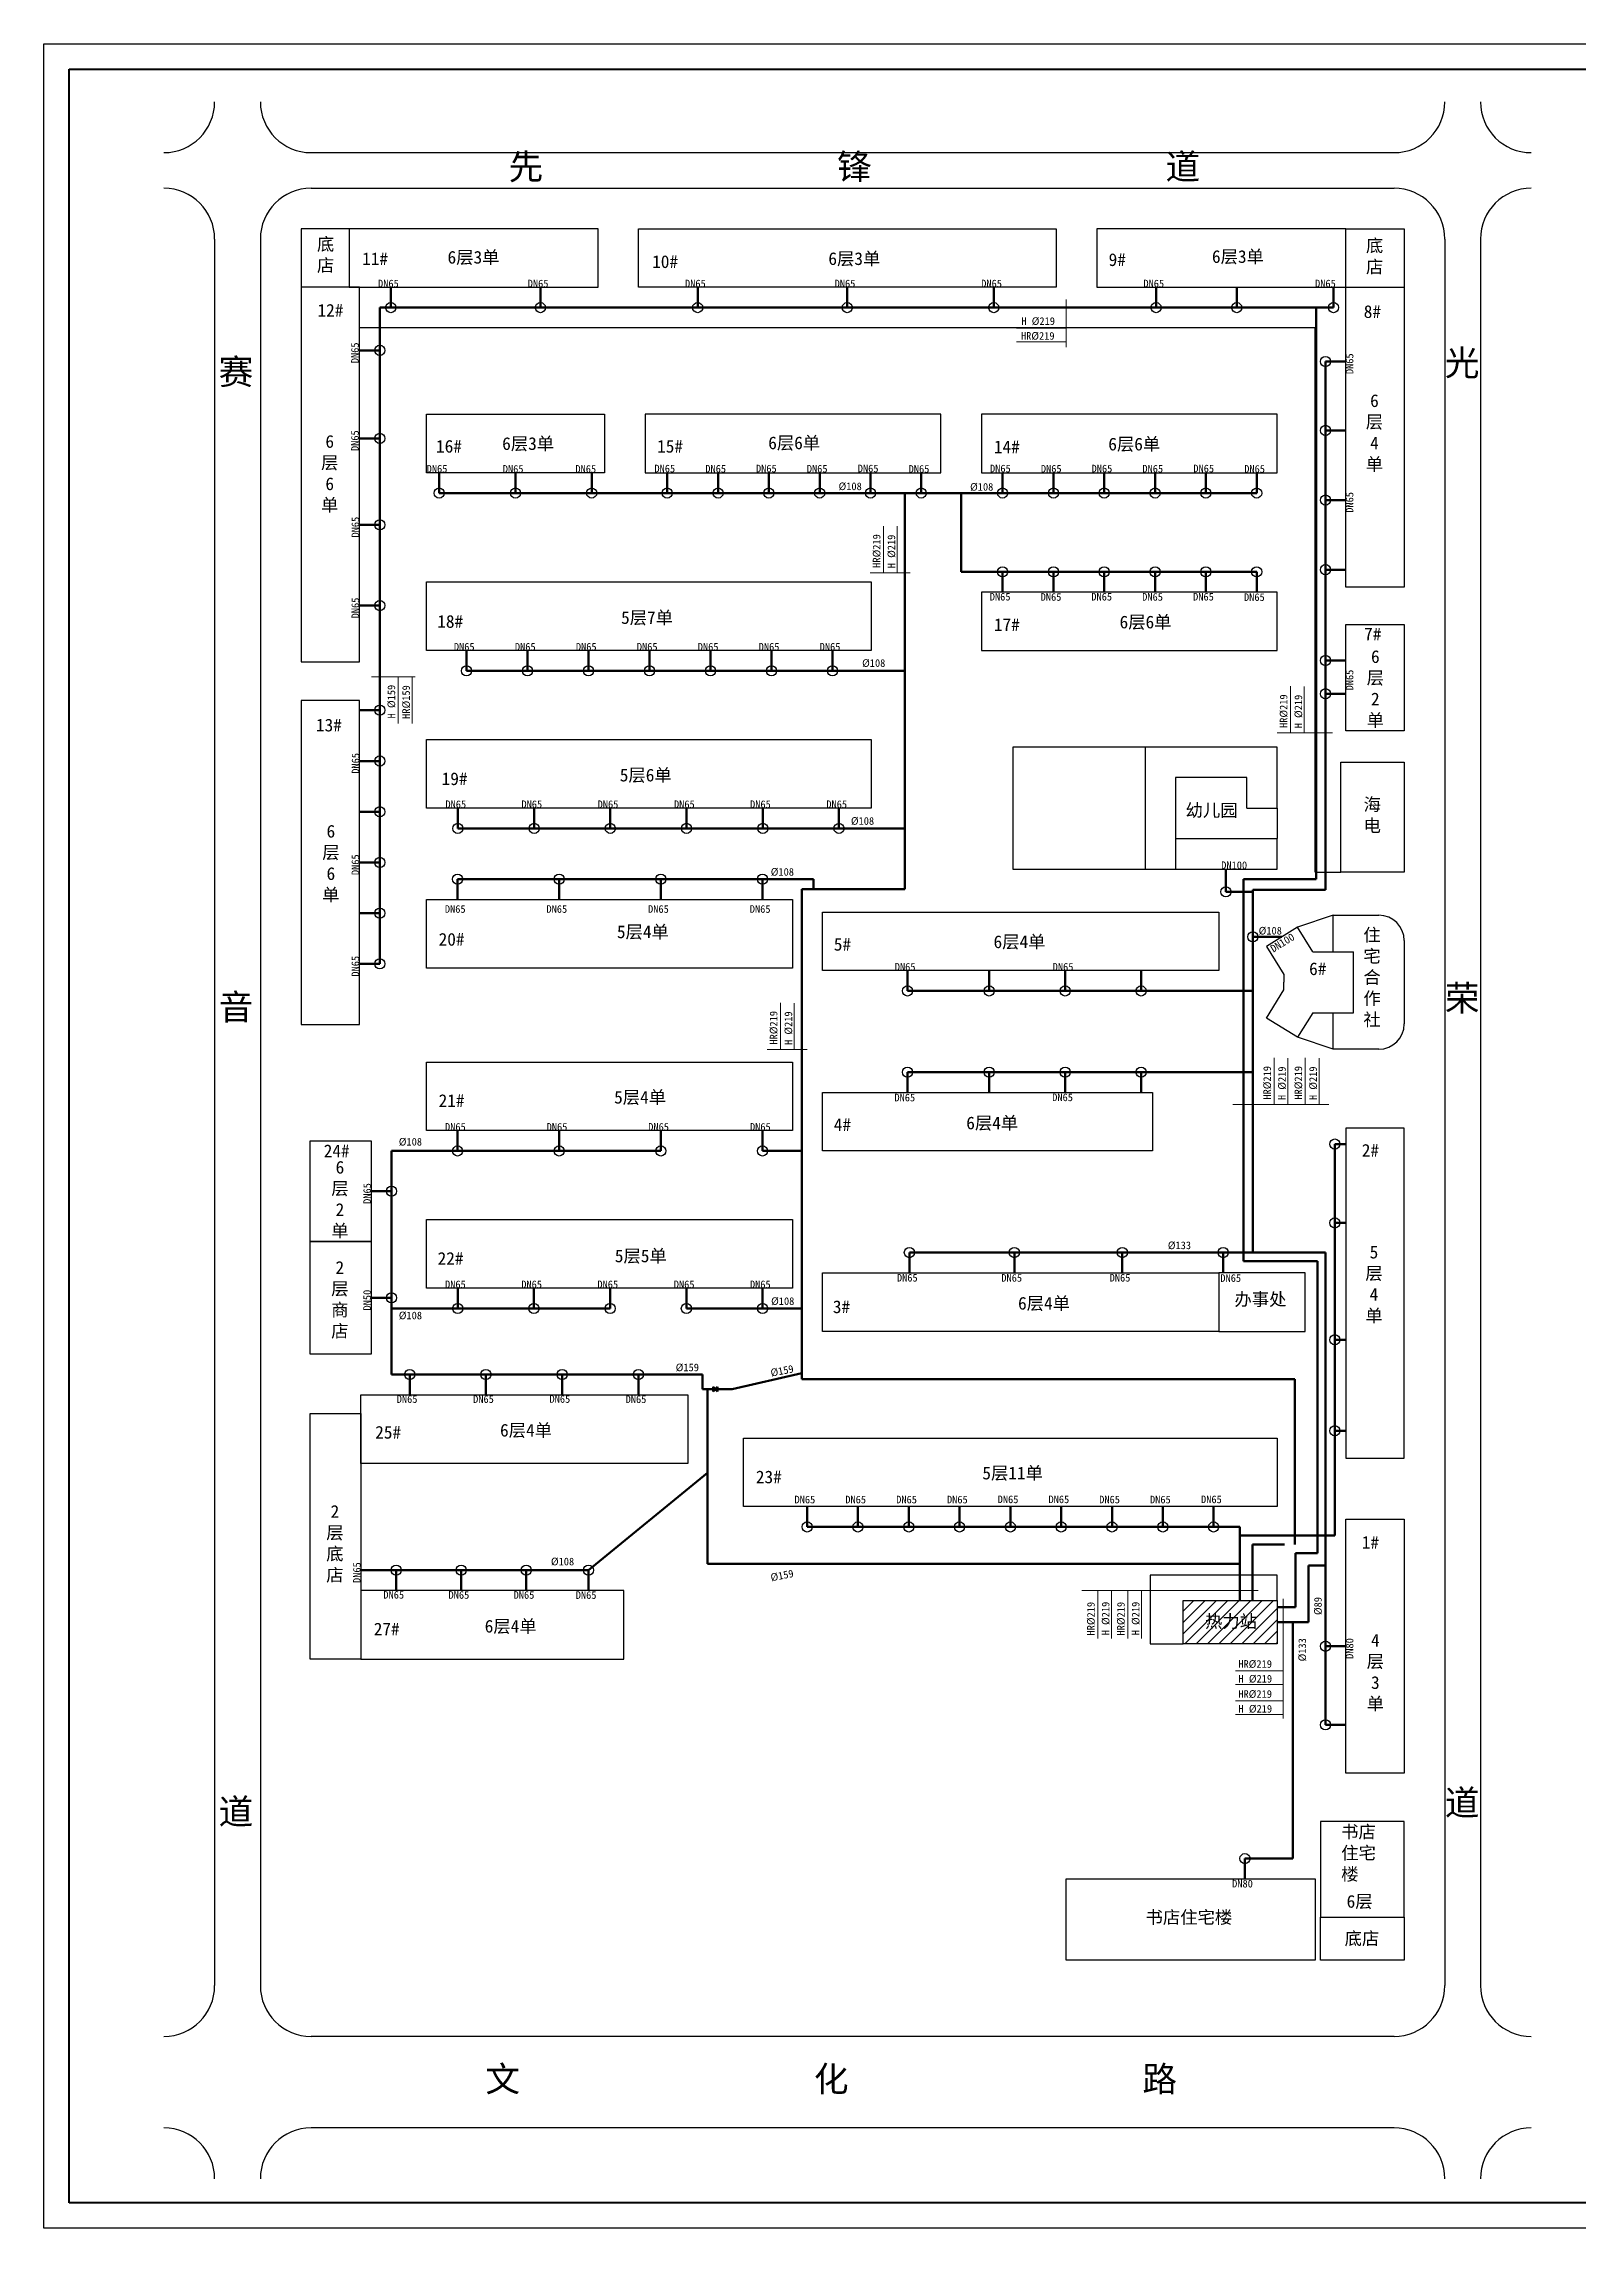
# Model space of a CAD drawing. Header units: millimetres. Extents: x 710 to 1314, y 285 to 715.
# Drawn here: x 710.2 to 1012.2, y 285.3 to 715.3 of the extents above; entities that cross this region are included whole.
import ezdxf

# ---------------------------------------------------------------- set-up
doc = ezdxf.new("R2010")
doc.units = ezdxf.units.MM
doc.linetypes.add('DASHED2', pattern=[9.525, 6.35, -3.175])
doc.layers.add('围栏', color=3, linetype='Continuous')
doc.layers.add('边线', color=1, linetype='Continuous')
doc.layers.add('标注', color=7, linetype='Continuous', lineweight=18)
doc.layers.add('管道', color=7, linetype='Continuous', lineweight=50)

msp = doc.modelspace()

# ---------------------------------------------------------------- hatches: boundary and pattern name
at = {"layer": '标注'}
h = msp.add_hatch(dxfattribs=at)
h.set_pattern_fill('ANSI31', color=256, scale=0.5, style=0)
h.paths.add_polyline_path([(952.92, 408.9), (934.42, 408.9), (934.42, 400.4), (952.92, 400.4)])
h.paths.add_polyline_path([(938.1, 406.69), (949.87, 406.69), (949.87, 402.14), (938.1, 402.14)], flags=24)

# ---------------------------------------------------------------- linework, layer by layer
at = {"lineweight": 40}
for p, q in [((715.18, 290.35), (715.18, 710.35)), ((715.18, 710.35), (1309.18, 710.35)), ((1309.18, 290.35), (715.18, 290.35))]:
    msp.add_line(p, q, dxfattribs=at)
for p, q in [((762.82, 693.9), (975.92, 693.9)), ((762.82, 686.9), (975.92, 686.9)), ((743.82, 676.9), (743.82, 333.11)), ((752.82, 676.9), (752.82, 333.11)), ((770.32, 678.9), (760.82, 678.9)), ((760.82, 678.9), (760.82, 667.4)), ((819.32, 678.9), (770.32, 678.9)), ((770.32, 678.9), (770.32, 667.4)), ((819.32, 667.4), (819.32, 678.9)), ((827.22, 667.4), (827.22, 678.9)), ((827.22, 678.9), (909.42, 678.9)), ((909.42, 678.9), (909.42, 667.4)), ((917.42, 678.9), (917.42, 667.4)), ((966.42, 678.9), (917.42, 678.9)), ((966.42, 667.4), (966.42, 678.9)), ((966.42, 678.9), (977.92, 678.9)), ((977.92, 678.9), (977.92, 667.4)), ((985.92, 676.9), (985.92, 333.11)), ((992.92, 676.9), (992.92, 333.11)), ((772.32, 667.4), (760.82, 667.4)), ((760.82, 667.4), (760.82, 593.7)), ((770.32, 667.4), (819.32, 667.4)), ((772.32, 593.7), (772.32, 667.4)), ((909.42, 667.4), (827.22, 667.4)), ((917.42, 667.4), (966.42, 667.4)), ((966.42, 667.4), (977.92, 667.4)), ((966.42, 608.4), (966.42, 667.4)), ((977.92, 667.4), (977.92, 608.4)), ((785.52, 630.9), (785.52, 642.4)), ((785.52, 642.4), (820.52, 642.4)), ((820.52, 642.4), (820.52, 630.9)), ((828.52, 642.4), (828.52, 630.9)), ((886.72, 642.4), (828.52, 642.4)), ((886.72, 630.9), (886.72, 642.4)), ((952.92, 642.4), (894.72, 642.4)), ((894.72, 642.4), (894.72, 630.9)), ((952.92, 630.9), (952.92, 642.4)), ((820.52, 630.9), (785.52, 630.9)), ((828.52, 630.9), (886.72, 630.9)), ((894.72, 630.9), (952.92, 630.9)), ((785.52, 609.4), (873.02, 609.4)), ((785.52, 595.9), (785.52, 609.4)), ((873.02, 609.4), (873.02, 595.9)), ((894.72, 607.4), (894.72, 595.9)), ((952.92, 607.4), (894.72, 607.4)), ((952.92, 595.9), (952.92, 607.4)), ((977.92, 608.4), (966.42, 608.4)), ((966.42, 580.11), (966.42, 601)), ((966.42, 601), (977.92, 601)), ((977.92, 601), (977.92, 580.11)), ((760.82, 593.7), (772.32, 593.7)), ((873.02, 595.9), (785.52, 595.9)), ((894.72, 595.9), (952.92, 595.9)), ((760.82, 586.1), (760.82, 522.3)), ((772.32, 586.1), (760.82, 586.1)), ((772.32, 522.3), (772.32, 586.1)), ((785.52, 564.9), (785.52, 578.4)), ((785.52, 578.4), (873.02, 578.4)), ((873.02, 578.4), (873.02, 564.9)), ((952.92, 576.9), (926.92, 576.9)), ((926.92, 576.9), (926.92, 552.9)), ((952.92, 564.9), (952.92, 576.9)), ((977.92, 580.11), (966.42, 580.11)), ((965.42, 552.31), (965.42, 573.91)), ((965.42, 573.91), (977.92, 573.91)), ((977.92, 573.91), (977.92, 552.31)), ((946.92, 570.9), (932.92, 570.9)), ((932.92, 570.9), (932.92, 552.9)), ((946.92, 564.9), (946.92, 570.9)), ((873.02, 564.9), (785.52, 564.9)), ((946.92, 564.9), (952.92, 564.9)), ((932.92, 558.9), (952.92, 558.9)), ((952.92, 552.9), (952.92, 558.9)), ((926.92, 552.9), (952.92, 552.9)), ((977.92, 552.31), (965.42, 552.31)), ((785.52, 546.9), (857.52, 546.9)), ((785.52, 533.4), (785.52, 546.9)), ((857.52, 546.9), (857.52, 533.4)), ((863.42, 544.4), (941.42, 544.4)), ((863.42, 532.9), (863.42, 544.4)), ((941.42, 544.4), (941.42, 532.9)), ((963.92, 543.81), (956.92, 541.44)), ((963.92, 543.81), (972.92, 543.81)), ((963.92, 536.61), (963.92, 543.81)), ((956.92, 541.44), (950.81, 537.64)), ((950.81, 537.64), (954.24, 532.12)), ((959.92, 536.61), (956.92, 541.44)), ((977.92, 538.81), (977.92, 522.41)), ((857.52, 533.4), (785.52, 533.4)), ((959.92, 536.61), (967.92, 536.61)), ((967.92, 524.61), (967.92, 536.61)), ((941.42, 532.9), (863.42, 532.9)), ((950.81, 523.57), (954.24, 529.1)), ((954.24, 532.12), (954.24, 530.61)), ((954.24, 529.1), (954.24, 530.61)), ((959.92, 524.61), (956.92, 519.78)), ((959.92, 524.61), (967.92, 524.61)), ((963.92, 517.41), (963.92, 524.61)), ((760.82, 522.3), (772.32, 522.3)), ((956.92, 519.78), (950.81, 523.57)), ((963.92, 517.41), (956.92, 519.78)), ((972.92, 517.41), (963.92, 517.41)), ((785.52, 501.4), (785.52, 514.9)), ((785.52, 514.9), (857.52, 514.9)), ((857.52, 514.9), (857.52, 501.4)), ((863.42, 497.4), (863.42, 508.9)), ((863.42, 508.9), (928.42, 508.9)), ((928.42, 508.9), (928.42, 497.4)), ((762.62, 479.6), (762.62, 499.4)), ((762.62, 499.4), (774.62, 499.4)), ((774.62, 499.4), (774.62, 479.6)), ((857.52, 501.4), (785.52, 501.4)), ((977.92, 501.91), (966.42, 501.91)), ((966.42, 501.91), (966.42, 436.91)), ((977.92, 436.91), (977.92, 501.91)), ((928.42, 497.4), (863.42, 497.4)), ((785.52, 483.9), (857.52, 483.9)), ((785.52, 470.4), (785.52, 483.9)), ((857.52, 483.9), (857.52, 470.4)), ((762.62, 457.4), (762.62, 479.6)), ((762.62, 479.6), (774.62, 479.6)), ((774.62, 479.6), (762.62, 479.6)), ((774.62, 479.6), (774.62, 457.4)), ((863.42, 461.9), (863.42, 473.4)), ((863.42, 473.4), (941.42, 473.4)), ((941.42, 473.4), (941.42, 461.9)), ((958.42, 473.4), (941.42, 473.4)), ((958.42, 461.9), (958.42, 473.4)), ((857.52, 470.4), (785.52, 470.4)), ((941.42, 461.9), (863.42, 461.9)), ((941.42, 461.9), (958.42, 461.9)), ((774.62, 457.4), (762.62, 457.4)), ((772.62, 435.9), (772.62, 449.4)), ((772.62, 449.4), (836.92, 449.4)), ((836.92, 449.4), (836.92, 435.9)), ((762.62, 397.4), (762.62, 445.7)), ((762.62, 445.7), (772.62, 445.7)), ((772.62, 445.7), (772.62, 397.4)), ((847.92, 427.4), (847.92, 440.9)), ((847.92, 440.9), (952.92, 440.9)), ((952.92, 440.9), (952.92, 427.4)), ((836.92, 435.9), (772.62, 435.9)), ((966.42, 436.91), (977.92, 436.91)), ((952.92, 427.4), (847.92, 427.4)), ((966.42, 374.91), (966.42, 424.91)), ((966.42, 424.91), (977.92, 424.91)), ((977.92, 424.91), (977.92, 374.91)), ((772.62, 410.9), (772.62, 397.4)), ((824.32, 410.9), (772.62, 410.9)), ((824.32, 397.4), (824.32, 410.9)), ((934.42, 400.4), (934.42, 408.9)), ((934.42, 408.9), (952.92, 408.9)), ((952.92, 408.9), (952.92, 400.4)), ((952.92, 400.4), (934.42, 400.4)), ((772.62, 397.4), (762.62, 397.4)), ((772.62, 397.4), (824.32, 397.4)), ((977.92, 374.91), (966.42, 374.91)), ((977.92, 365.41), (961.42, 365.41)), ((961.42, 365.41), (961.42, 346.61)), ((977.92, 346.61), (977.92, 365.41)), ((911.42, 338.11), (911.42, 354.11)), ((911.42, 354.11), (960.42, 354.11)), ((960.42, 354.11), (960.42, 338.11)), ((961.42, 346.61), (977.92, 346.61)), ((961.42, 338.11), (961.42, 346.61)), ((977.92, 346.61), (977.92, 338.11)), ((960.42, 338.11), (911.42, 338.11)), ((977.92, 338.11), (961.42, 338.11)), ((975.92, 323.11), (762.82, 323.11)), ((975.92, 305.11), (762.82, 305.11))]:
    msp.add_line(p, q)
for centre in [(778.48, 663.4), (807.93, 663.4), (838.88, 663.4), (868.32, 663.4), (897.14, 663.4), (929.09, 663.4), (944.96, 663.4), (964.01, 663.4), (776.32, 654.99), (962.42, 652.79), (776.32, 637.66), (962.42, 639.24), (788.02, 626.9), (803.02, 626.9), (818.02, 626.9), (832.89, 626.9), (842.89, 626.9), (852.89, 626.9), (862.89, 626.9), (872.89, 626.9), (882.89, 626.9), (898.89, 626.9), (908.89, 626.9), (918.89, 626.9), (928.89, 626.9), (938.89, 626.9), (948.89, 626.9), (962.42, 625.53), (776.32, 620.65), (898.89, 611.4), (908.89, 611.4), (918.89, 611.4), (928.89, 611.4), (938.89, 611.4), (948.89, 611.4), (962.42, 611.82), (776.32, 604.74), (962.42, 593.94), (793.4, 591.9), (805.4, 591.9), (817.4, 591.9), (829.4, 591.9), (841.4, 591.9), (853.4, 591.9), (865.4, 591.9), (776.32, 584.15), (962.42, 587.4), (776.32, 574.16), (776.32, 564.18), (791.69, 560.9), (806.69, 560.9), (821.69, 560.9), (836.69, 560.9), (851.69, 560.9), (866.69, 560.9), (776.32, 554.2), (791.64, 550.9), (811.64, 550.9), (831.64, 550.9), (851.64, 550.9), (942.84, 548.4), (776.32, 544.21), (948.14, 539.54), (776.32, 534.22), (880.16, 528.9), (896.26, 528.9), (911.19, 528.9), (926.13, 528.9), (880.16, 512.9), (896.26, 512.9), (911.19, 512.9), (926.13, 512.9), (964.27, 498.77), (791.64, 497.4), (811.64, 497.4), (831.64, 497.4), (851.64, 497.4), (778.62, 489.5), (964.27, 483.23), (880.54, 477.4), (901.2, 477.4), (922.45, 477.4), (942.28, 477.4), (778.62, 468.5), (791.66, 466.4), (806.66, 466.4), (821.66, 466.4), (836.66, 466.4), (851.66, 466.4), (964.27, 460.25), (782.21, 453.4), (797.21, 453.4), (812.21, 453.4), (827.21, 453.4), (964.27, 442.34), (860.42, 423.4), (870.42, 423.4), (880.42, 423.4), (890.42, 423.4), (900.42, 423.4), (910.42, 423.4), (920.42, 423.4), (930.42, 423.4), (940.42, 423.4), (779.54, 414.9), (792.34, 414.9), (805.15, 414.9), (817.38, 414.9), (962.42, 399.91), (962.42, 384.44), (946.58, 358.11)]:
    msp.add_circle(centre, 1)
for centre, radius, start, end in [((733.82, 703.9), 10, 270, 360), ((762.82, 703.9), 10, 180, 270), ((975.92, 703.9), 10, 270, 0), ((1002.92, 703.9), 10, 180, 270), ((733.82, 676.9), 10, 0, 90), ((762.82, 676.9), 10, 90, 180), ((975.92, 676.9), 10, 0, 90), ((1002.92, 676.9), 10, 90, 180), ((972.92, 538.81), 5, 0, 90), ((972.92, 522.41), 5, 270, 0), ((733.82, 333.11), 10, 270, 0), ((762.82, 333.11), 10, 180, 270), ((975.92, 333.11), 10, 270, 0), ((1002.92, 333.11), 10, 180, 270), ((733.82, 295.11), 10, 0, 90), ((762.82, 295.11), 10, 90, 180), ((975.92, 295.11), 10, 0, 90), ((1002.92, 295.11), 10, 90, 180)]:
    msp.add_arc(centre, radius, start, end)
at = {"layer": '围栏'}
for p, q in [((960.42, 659.4), (772.32, 659.4)), ((960.42, 552.31), (960.42, 659.4)), ((926.92, 576.9), (900.92, 576.9)), ((900.92, 576.9), (900.92, 552.9)), ((952.92, 564.9), (952.92, 558.9)), ((900.92, 552.9), (926.92, 552.9)), ((960.42, 552.31), (965.42, 552.31)), ((952.92, 413.9), (927.92, 413.9)), ((927.92, 413.9), (927.92, 400.4)), ((952.92, 408.9), (952.92, 413.9)), ((927.92, 400.4), (934.42, 400.4))]:
    msp.add_line(p, q, dxfattribs=at)
at = {"layer": '标注'}
for p, q in [((911.42, 655.63), (911.42, 665.01)), ((901.6, 659.38), (911.42, 659.38)), ((901.6, 656.68), (911.42, 656.68)), ((875.46, 611.21), (875.46, 620.39)), ((878.16, 611.21), (878.16, 620.36)), ((880.71, 611.21), (872.82, 611.21)), ((783.27, 590.74), (774.7, 590.74)), ((779.96, 581.56), (779.96, 590.74)), ((782.67, 581.56), (782.67, 590.74)), ((955.55, 579.68), (955.55, 588.86)), ((958.25, 579.68), (958.25, 588.83)), ((963.84, 579.68), (952.94, 579.68)), ((855.19, 517.37), (855.19, 526.54)), ((857.89, 517.37), (857.89, 526.51)), ((860.45, 517.37), (852.55, 517.37)), ((952.32, 506.53), (952.32, 515.71)), ((955.02, 506.53), (955.02, 515.68)), ((958.45, 506.53), (958.45, 515.71)), ((961.16, 506.53), (961.16, 515.68)), ((963.06, 506.53), (944.21, 506.53)), ((949.16, 410.86), (914.5, 410.86)), ((917.63, 401.45), (917.63, 410.86)), ((920.33, 401.45), (920.33, 410.86)), ((923.53, 401.45), (923.53, 410.86)), ((926.23, 401.45), (926.23, 410.86)), ((954.11, 385.68), (954.11, 409.23)), ((944.7, 395.06), (954.11, 395.06)), ((944.7, 392.36), (954.11, 392.36)), ((944.7, 389.15), (954.11, 389.15)), ((944.7, 386.45), (954.11, 386.45))]:
    msp.add_line(p, q, dxfattribs=at)
at = {"layer": '管道'}
for p, q in [((778.48, 667.4), (778.48, 663.4)), ((807.93, 667.4), (807.93, 663.4)), ((838.88, 667.4), (838.88, 663.4)), ((868.32, 667.4), (868.32, 663.4)), ((897.14, 667.4), (897.14, 663.4)), ((929.09, 667.4), (929.09, 663.4)), ((944.96, 667.4), (944.96, 663.4)), ((964.01, 667.4), (964.01, 663.4)), ((964.01, 663.4), (776.32, 663.4)), ((776.32, 663.4), (776.32, 534.22)), ((960.6, 663.4), (960.6, 550.9)), ((772.32, 654.99), (776.32, 654.99)), ((966.42, 652.79), (962.42, 652.79)), ((962.42, 652.79), (962.42, 548.8)), ((772.32, 637.66), (776.32, 637.66)), ((962.42, 639.24), (966.42, 639.24)), ((788.02, 626.9), (788.02, 630.9)), ((803.02, 626.9), (803.02, 630.9)), ((818.02, 626.9), (818.02, 630.9)), ((832.89, 626.9), (832.89, 630.9)), ((842.89, 626.9), (842.89, 630.9)), ((852.89, 626.9), (852.89, 630.9)), ((862.89, 626.9), (862.89, 630.9)), ((872.89, 626.9), (872.89, 630.9)), ((882.89, 626.9), (882.89, 630.9)), ((898.89, 626.9), (898.89, 630.9)), ((908.89, 626.9), (908.89, 630.9)), ((918.89, 626.9), (918.89, 630.9)), ((928.89, 626.9), (928.89, 630.9)), ((938.89, 626.9), (938.89, 630.9)), ((948.89, 626.9), (948.89, 630.9)), ((788.02, 626.9), (948.89, 626.9)), ((879.68, 548.93), (879.68, 626.9)), ((890.71, 626.9), (890.71, 611.4)), ((966.42, 625.53), (962.42, 625.53)), ((772.32, 620.65), (776.32, 620.65)), ((890.71, 611.4), (948.89, 611.4)), ((898.89, 607.4), (898.89, 611.4)), ((908.89, 607.4), (908.89, 611.4)), ((918.89, 607.4), (918.89, 611.4)), ((928.89, 607.4), (928.89, 611.4)), ((938.89, 607.4), (938.89, 611.4)), ((948.89, 607.4), (948.89, 611.4)), ((962.42, 611.82), (966.42, 611.82)), ((772.32, 604.74), (776.32, 604.74)), ((793.4, 591.9), (793.4, 595.9)), ((805.4, 591.9), (805.4, 595.9)), ((817.4, 591.9), (817.4, 595.9)), ((829.4, 591.9), (829.4, 595.9)), ((841.4, 591.9), (841.4, 595.9)), ((853.4, 591.9), (853.4, 595.9)), ((865.4, 591.9), (865.4, 595.9)), ((966.42, 593.94), (962.42, 593.94)), ((793.4, 591.9), (879.68, 591.9)), ((966.42, 587.4), (962.42, 587.4)), ((776.32, 584.15), (772.32, 584.15)), ((772.32, 574.16), (776.32, 574.16)), ((776.32, 574.16), (776.32, 554.2)), ((776.32, 564.18), (772.32, 564.18)), ((791.69, 560.9), (791.69, 564.9)), ((806.69, 560.9), (806.69, 564.9)), ((821.69, 560.9), (821.69, 564.9)), ((836.69, 560.9), (836.69, 564.9)), ((851.69, 560.9), (851.69, 564.9)), ((866.69, 560.9), (866.69, 564.9)), ((791.69, 560.9), (879.68, 560.9)), ((772.32, 554.2), (776.32, 554.2)), ((791.64, 546.9), (791.64, 550.9)), ((791.64, 550.9), (861.69, 550.9)), ((811.64, 546.9), (811.64, 550.9)), ((831.64, 546.9), (831.64, 550.9)), ((851.64, 546.9), (851.64, 550.9)), ((861.69, 550.9), (861.69, 548.93)), ((942.84, 548.4), (942.84, 552.9)), ((960.6, 550.9), (946.29, 550.9)), ((946.29, 550.9), (946.29, 475.73)), ((859.41, 514.9), (859.41, 548.93)), ((859.41, 548.93), (879.68, 548.93)), ((942.84, 548.4), (948.14, 548.4)), ((948.14, 539.54), (948.14, 548.8)), ((948.14, 548.8), (962.42, 548.8)), ((776.32, 544.21), (772.32, 544.21)), ((948.14, 477.4), (948.14, 539.54)), ((948.14, 539.54), (953.87, 539.54)), ((772.32, 534.22), (776.32, 534.22)), ((880.16, 532.9), (880.16, 528.9)), ((896.26, 528.9), (896.26, 532.9)), ((911.19, 532.9), (911.19, 528.9)), ((926.13, 528.9), (926.13, 532.9)), ((880.16, 528.9), (948.14, 528.9)), ((859.41, 452.51), (859.41, 514.9)), ((880.16, 508.9), (880.16, 512.9)), ((880.16, 512.9), (948.14, 512.9)), ((896.26, 512.9), (896.26, 508.9)), ((911.19, 508.9), (911.19, 512.9)), ((926.13, 512.9), (926.13, 508.9)), ((791.64, 497.4), (791.64, 501.4)), ((811.64, 497.4), (811.64, 501.4)), ((831.64, 497.4), (831.64, 501.4)), ((851.64, 497.4), (851.64, 501.4)), ((778.62, 497.4), (778.62, 453.4)), ((778.62, 497.4), (831.64, 497.4)), ((851.64, 497.4), (859.41, 497.4)), ((964.27, 421.73), (964.27, 498.77)), ((964.27, 498.77), (966.42, 498.77)), ((774.62, 489.5), (778.62, 489.5)), ((964.27, 483.23), (966.42, 483.23)), ((880.54, 473.4), (880.54, 477.4)), ((880.54, 477.4), (962.42, 477.4)), ((901.2, 473.4), (901.2, 477.4)), ((922.45, 473.4), (922.45, 477.4)), ((942.28, 473.4), (942.28, 477.4)), ((962.42, 415.81), (962.42, 477.4)), ((946.29, 475.73), (960.87, 475.73)), ((960.87, 475.73), (960.87, 418.21)), ((791.66, 466.4), (791.66, 470.4)), ((806.66, 466.4), (806.66, 470.4)), ((821.66, 466.4), (821.66, 470.4)), ((836.66, 466.4), (836.66, 470.4)), ((851.66, 466.4), (851.66, 470.4)), ((774.62, 468.5), (778.62, 468.5)), ((778.62, 466.4), (821.66, 466.4)), ((836.66, 466.4), (859.41, 466.4)), ((964.27, 460.25), (966.42, 460.25)), ((778.62, 453.4), (839.84, 453.4)), ((782.21, 449.4), (782.21, 453.4)), ((797.21, 449.4), (797.21, 453.4)), ((812.21, 449.4), (812.21, 453.4)), ((827.21, 449.4), (827.21, 453.4)), ((839.84, 453.4), (839.84, 450.5)), ((845.7, 450.5), (859.41, 453.67)), ((859.41, 452.51), (956.38, 452.51)), ((956.38, 452.51), (956.38, 419.95)), ((839.84, 450.5), (841.9, 450.5)), ((840.8, 450.5), (840.8, 434.05)), ((841.9, 450.97), (841.9, 450.5)), ((841.9, 450.97), (842.77, 450.03)), ((841.9, 450.03), (842.77, 450.97)), ((841.9, 450.03), (841.9, 450.5)), ((842.77, 450.97), (842.77, 450.5)), ((842.77, 450.03), (842.77, 450.5)), ((842.77, 450.5), (845.7, 450.5)), ((964.27, 442.34), (966.42, 442.34)), ((840.8, 434.05), (817.38, 414.9)), ((840.8, 416.15), (840.8, 434.05)), ((860.42, 427.4), (860.42, 423.4)), ((870.42, 427.4), (870.42, 423.4)), ((880.42, 427.4), (880.42, 423.4)), ((890.42, 427.4), (890.42, 423.4)), ((900.42, 427.4), (900.42, 423.4)), ((910.42, 427.4), (910.42, 423.4)), ((920.42, 427.4), (920.42, 423.4)), ((930.42, 427.4), (930.42, 423.4)), ((940.42, 427.4), (940.42, 423.4)), ((860.42, 423.4), (945.57, 423.4)), ((945.57, 423.4), (945.57, 408.9)), ((945.57, 421.73), (964.27, 421.73)), ((948.04, 419.95), (948.04, 408.9)), ((960.87, 418.21), (956.53, 418.21)), ((956.53, 418.21), (956.53, 407.64)), ((772.62, 414.9), (817.38, 414.9)), ((779.54, 410.9), (779.54, 414.9)), ((792.34, 410.9), (792.34, 414.9)), ((805.15, 410.9), (805.15, 414.9)), ((817.38, 410.9), (817.38, 414.9)), ((945.57, 416.15), (840.8, 416.15)), ((959.1, 404.65), (959.1, 415.81)), ((959.1, 415.81), (962.42, 415.81)), ((962.42, 415.81), (962.42, 399.91)), ((956.53, 407.64), (952.92, 407.64)), ((952.92, 404.65), (959.1, 404.65)), ((956.01, 404.65), (956.01, 358.11)), ((966.42, 399.91), (962.42, 399.91)), ((962.42, 399.91), (962.42, 384.44)), ((962.42, 384.44), (966.42, 384.44)), ((946.58, 354.11), (946.58, 358.11)), ((946.58, 358.11), (956.01, 358.11))]:
    msp.add_line(p, q, dxfattribs=at)
at = {"layer": '管道', "linetype": 'DASHED2'}
for p, q in [((859.41, 514.9), (859.41, 452.51)), ((948.04, 419.95), (956.38, 419.95))]:
    msp.add_line(p, q, dxfattribs=at)
at = {"layer": '边线'}
for p, q in [((710.18, 715.35), (1314.18, 715.35)), ((710.18, 285.35), (710.18, 715.35)), ((1314.18, 285.35), (710.18, 285.35))]:
    msp.add_line(p, q, dxfattribs=at)

# ---------------------------------------------------------------- texts
at = {"layer": '标注'}
for s, insert, char_height, width, attachment_point in [('{\\fSimSun|b0|i0|c134|p54;先                 锋                 道}', (801.67, 693.64), 5, 146.9807, 1), ('{\\fSimSun|b0|i0|c134|p54;底店}', (763.96, 677.15), 2.5, 3.6148, 1), ('{\\fSimSun|b0|i0|c134|p54;底店}', (970.4, 676.86), 2.5, 3.6148, 1), ('11#', (772.84, 674.26), 2.5, 5.8467, 1), ('6{\\fSimSun|b0|i0|c134|p54;层}3{\\fSimSun|b0|i0|c134|p54;单}', (789.66, 674.56), 2.5, 15.8333, 1), ('10#', (829.92, 673.7), 2.5, 5.8467, 1), ('6{\\fSimSun|b0|i0|c134|p54;层}3{\\fSimSun|b0|i0|c134|p54;单}', (864.6, 674.29), 2.5, 15.8333, 1), ('9#', (919.76, 674.09), 2.5, 5.8467, 1), ('6{\\fSimSun|b0|i0|c134|p54;层}3{\\fSimSun|b0|i0|c134|p54;单}', (940.09, 674.7), 2.5, 15.8333, 1), ('DN65', (775.98, 668.9), 1.5, 6.3469, 1), ('DN65', (805.44, 668.9), 1.5, 6.3469, 1), ('DN65', (836.39, 668.9), 1.5, 6.3469, 1), ('DN65', (865.83, 668.9), 1.5, 6.3469, 1), ('DN65', (894.68, 668.9), 1.5, 6.3469, 1), ('DN65', (926.6, 668.9), 1.5, 6.3469, 1), ('DN65', (960.38, 668.9), 1.5, 6.3469, 1), ('12#', (764.06, 664.12), 2.5, 5.8467, 1), ('8#', (969.96, 663.87), 2.5, 5.8467, 1), ('HR%%C219', (902.5, 658.59), 1.5, 11.9811, 1), ('H %%C219', (902.58, 661.5), 1.5, 11.8997, 1), ('{\\fSimSun|b0|i0|c134|p54;赛\\P\\P\\P\\P\\P\\P\\P\\P\\P\\P\\P\\P\\P\\P\\P音\\P\\P\\P\\P\\P\\P\\P\\P\\P\\P\\P\\P\\P\\P\\P\\P\\P\\P\\P道}', (744.61, 653.26), 5, 4.7522, 1), ('{\\fSimSun|b0|i0|c134|p54;光\\P\\P\\P\\P\\P\\P\\P\\P\\P\\P\\P\\P\\P\\P\\P荣\\P\\P\\P\\P\\P\\P\\P\\P\\P\\P\\P\\P\\P\\P\\P\\P\\P\\P\\P道}', (985.92, 655.02), 5, 4.7522, 1), ('6{\\fSimSun|b0|i0|c134|p54;层}4{\\fSimSun|b0|i0|c134|p54;单}', (972.07, 638.7), 2.5, 3.9602, 5), ('6{\\fSimSun|b0|i0|c134|p54;层}6{\\fSimSun|b0|i0|c134|p54;单}', (766.47, 630.68), 2.5, 3.9602, 5), ('16#', (787.39, 637.36), 2.5, 5.8467, 1), ('6{\\fSimSun|b0|i0|c134|p54;层}3{\\fSimSun|b0|i0|c134|p54;单}', (800.41, 637.89), 2.5, 15.8333, 1), ('15#', (830.9, 637.36), 2.5, 5.8467, 1), ('6{\\fSimSun|b0|i0|c134|p54;层}6{\\fSimSun|b0|i0|c134|p54;单}', (852.77, 638.03), 2.5, 15.8333, 1), ('14#', (897.17, 637.25), 2.5, 5.8467, 1), ('6{\\fSimSun|b0|i0|c134|p54;层}6{\\fSimSun|b0|i0|c134|p54;单}', (919.69, 637.79), 2.5, 15.8333, 1), ('DN65', (785.55, 632.44), 1.5, 6.3469, 1), ('DN65', (800.53, 632.4), 1.5, 6.3469, 1), ('DN65', (814.82, 632.4), 1.5, 6.3469, 1), ('DN65', (830.37, 632.48), 1.5, 6.3469, 1), ('DN65', (840.38, 632.44), 1.5, 6.3469, 1), ('DN65', (850.35, 632.48), 1.5, 6.3469, 1), ('DN65', (860.36, 632.44), 1.5, 6.3469, 1), ('DN65', (870.39, 632.49), 1.5, 6.3469, 1), ('DN65', (880.4, 632.4), 1.5, 6.3469, 1), ('DN65', (896.41, 632.48), 1.5, 6.3469, 1), ('DN65', (906.42, 632.44), 1.5, 6.3469, 1), ('DN65', (916.4, 632.48), 1.5, 6.3469, 1), ('DN65', (926.4, 632.44), 1.5, 6.3469, 1), ('DN65', (936.43, 632.49), 1.5, 6.3469, 1), ('DN65', (946.44, 632.4), 1.5, 6.3469, 1), ('%%C108', (866.6, 628.98), 1.5, 9.9494, 1), ('%%C108', (892.49, 628.87), 1.5, 9.9494, 1), ('DN65', (896.37, 607.25), 1.5, 6.3469, 1), ('DN65', (906.38, 607.2), 1.5, 6.3469, 1), ('DN65', (916.35, 607.25), 1.5, 6.3469, 1), ('DN65', (926.36, 607.21), 1.5, 6.3469, 1), ('DN65', (936.38, 607.25), 1.5, 6.3469, 1), ('DN65', (946.39, 607.16), 1.5, 6.3469, 1), ('18#', (787.63, 602.88), 2.5, 5.8467, 1), ('5{\\fSimSun|b0|i0|c134|p54;层}7{\\fSimSun|b0|i0|c134|p54;单}', (823.81, 603.64), 2.5, 15.8333, 1), ('17#', (897.17, 602.23), 2.5, 5.8467, 1), ('6{\\fSimSun|b0|i0|c134|p54;层}6{\\fSimSun|b0|i0|c134|p54;单}', (921.91, 602.77), 2.5, 15.8333, 1), ('7#', (970.03, 600.38), 2.5, 5.7964, 1), ('DN65', (790.9, 597.4), 1.5, 6.3469, 1), ('DN65', (802.91, 597.4), 1.5, 6.3469, 1), ('DN65', (814.91, 597.4), 1.5, 6.3469, 1), ('DN65', (826.91, 597.4), 1.5, 6.3469, 1), ('DN65', (838.9, 597.4), 1.5, 6.3469, 1), ('DN65', (850.89, 597.4), 1.5, 6.3469, 1), ('DN65', (862.89, 597.4), 1.5, 6.3469, 1), ('%%C108', (871.24, 594.19), 1.5, 9.9494, 1), ('6{\\fSimSun|b0|i0|c134|p54;层}2{\\fSimSun|b0|i0|c134|p54;单}', (972.24, 588.32), 2.5, 3.9602, 5), ('13#', (763.76, 582.48), 2.5, 5.8467, 1), ('5{\\fSimSun|b0|i0|c134|p54;层}6{\\fSimSun|b0|i0|c134|p54;单}', (823.55, 572.64), 2.5, 15.8333, 1), ('19#', (788.5, 571.92), 2.5, 5.8467, 1), ('DN65', (789.24, 566.4), 1.5, 6.3469, 1), ('DN65', (804.2, 566.4), 1.5, 6.3469, 1), ('DN65', (819.19, 566.4), 1.5, 6.3469, 1), ('DN65', (834.22, 566.4), 1.5, 6.3469, 1), ('DN65', (849.19, 566.4), 1.5, 6.3469, 1), ('DN65', (864.2, 566.4), 1.5, 6.3469, 1), ('{\\fSimSun|b0|i0|c134|p54;幼儿园}', (934.9, 565.72), 2.5, 14.3775, 1), ('{\\fSimSun|b0|i0|c134|p54;海电}', (969.93, 566.87), 2.5, 4.6029, 1), ('6{\\fSimSun|b0|i0|c134|p54;层}6{\\fSimSun|b0|i0|c134|p54;单}', (766.7, 553.95), 2.5, 3.9602, 5), ('%%C108', (869.03, 563.11), 1.5, 9.9494, 1), ('%%C108', (853.26, 553.09), 1.5, 9.9494, 1), ('DN100', (941.91, 554.4), 1.5, 6.3469, 1), ('DN65', (789.13, 545.78), 1.5, 6.3469, 1), ('DN65', (809.12, 545.78), 1.5, 6.3469, 1), ('5{\\fSimSun|b0|i0|c134|p54;层}4{\\fSimSun|b0|i0|c134|p54;单}', (822.99, 541.79), 2.5, 15.8333, 1), ('DN65', (829.12, 545.78), 1.5, 6.3469, 1), ('DN65', (849.14, 545.78), 1.5, 6.3469, 1), ('20#', (787.9, 540.31), 2.5, 5.8467, 1), ('5#', (865.67, 539.33), 2.5, 5.8467, 1), ('6{\\fSimSun|b0|i0|c134|p54;层}4{\\fSimSun|b0|i0|c134|p54;单}', (897.11, 539.83), 2.5, 15.8333, 1), ('%%C108', (949.28, 541.51), 1.5, 9.3859, 1), ('{\\fSimSun|b0|i0|c134|p54;住宅合作社}', (969.89, 541.18), 2.5, 4.3093, 1), ('DN65', (877.67, 534.4), 1.5, 6.3469, 1), ('DN65', (908.75, 534.4), 1.5, 6.3469, 1), ('6#', (959.21, 534.52), 2.5, 5.8467, 1), ('21#', (787.9, 508.56), 2.5, 5.8467, 1), ('5{\\fSimSun|b0|i0|c134|p54;层}4{\\fSimSun|b0|i0|c134|p54;单}', (822.44, 509.23), 2.5, 15.8333, 1), ('DN65', (877.6, 508.67), 1.5, 6.3469, 1), ('DN65', (908.65, 508.71), 1.5, 6.3469, 1), ('4#', (865.67, 503.84), 2.5, 5.8467, 1), ('6{\\fSimSun|b0|i0|c134|p54;层}4{\\fSimSun|b0|i0|c134|p54;单}', (891.74, 504.17), 2.5, 15.8333, 1), ('%%C108', (780.06, 499.97), 1.5, 9.9494, 1), ('DN65', (789.16, 502.9), 1.5, 6.3469, 1), ('DN65', (809.16, 502.9), 1.5, 6.3469, 1), ('DN65', (829.15, 502.9), 1.5, 6.3469, 1), ('DN65', (849.17, 502.9), 1.5, 6.3469, 1), ('24#', (765.29, 498.67), 2.5, 6.8167, 1), ('6{\\fSimSun|b0|i0|c134|p54;层}2{\\fSimSun|b0|i0|c134|p54;单}', (768.48, 487.81), 2.5, 3.9602, 5), ('2#', (969.57, 498.78), 2.5, 5.8467, 1), ('22#', (787.7, 477.5), 2.5, 5.8467, 1), ('5{\\fSimSun|b0|i0|c134|p54;层}5{\\fSimSun|b0|i0|c134|p54;单}', (822.58, 478), 2.5, 15.8333, 1), ('%%C133', (931.4, 479.58), 1.5, 17.1381, 1), ('5{\\fSimSun|b0|i0|c134|p54;层}4{\\fSimSun|b0|i0|c134|p54;单}', (971.97, 471.11), 2.5, 3.9602, 5), ('2{\\fSimSun|b0|i0|c134|p54;层商店}', (768.46, 468.08), 2.5, 3.4113, 5), ('DN65', (878.09, 473.2), 1.5, 6.3469, 1), ('DN65', (898.64, 473.17), 1.5, 6.3469, 1), ('DN65', (919.96, 473.2), 1.5, 6.3469, 1), ('DN65', (941.74, 473.14), 1.5, 6.3469, 1), ('DN65', (789.16, 471.9), 1.5, 6.3469, 1), ('DN65', (804.16, 471.9), 1.5, 6.3469, 1), ('DN65', (819.15, 471.9), 1.5, 6.3469, 1), ('DN65', (834.18, 471.9), 1.5, 6.3469, 1), ('DN65', (849.16, 471.9), 1.5, 6.3469, 1), ('6{\\fSimSun|b0|i0|c134|p54;层}4{\\fSimSun|b0|i0|c134|p54;单}', (901.93, 468.68), 2.5, 15.8333, 1), ('{\\fSimSun|b0|i0|c134|p54;办事处}', (944.52, 469.46), 2.5, 11.938, 1), ('%%C108', (780.06, 465.78), 1.5, 9.9494, 1), ('%%C108', (853.33, 468.6), 1.5, 9.9494, 1), ('3#', (865.48, 467.99), 2.5, 5.8467, 1), ('%%C159', (834.56, 455.55), 1.5, 9.9494, 1), ('DN65', (779.66, 449.32), 1.5, 6.3469, 1), ('DN65', (794.69, 449.31), 1.5, 6.3469, 1), ('DN65', (809.72, 449.33), 1.5, 6.3469, 1), ('DN65', (824.7, 449.29), 1.5, 6.3469, 1), ('25#', (775.42, 443.28), 2.5, 5.8467, 1), ('6{\\fSimSun|b0|i0|c134|p54;层}4{\\fSimSun|b0|i0|c134|p54;单}', (799.99, 443.69), 2.5, 15.8333, 1), ('23#', (850.33, 434.49), 2.5, 5.8467, 1), ('5{\\fSimSun|b0|i0|c134|p54;层}11{\\fSimSun|b0|i0|c134|p54;单}', (894.9, 435.26), 2.5, 15.8333, 1), ('2{\\fSimSun|b0|i0|c134|p54;层底店}', (767.49, 420.06), 2.5, 3.9644, 5), ('DN65', (857.94, 429.54), 1.5, 6.3469, 1), ('DN65', (867.93, 429.54), 1.5, 6.3469, 1), ('DN65', (877.95, 429.54), 1.5, 6.3469, 1), ('DN65', (887.94, 429.54), 1.5, 6.3469, 1), ('DN65', (897.92, 429.58), 1.5, 6.3469, 1), ('DN65', (907.92, 429.58), 1.5, 6.3469, 1), ('DN65', (917.9, 429.55), 1.5, 6.3469, 1), ('DN65', (927.89, 429.54), 1.5, 6.3469, 1), ('DN65', (937.94, 429.58), 1.5, 6.3469, 1), ('1#', (969.57, 421.61), 2.5, 5.8467, 1), ('%%C108', (810, 417.35), 1.5, 9.9494, 1), ('DN65', (777.03, 410.79), 1.5, 6.3469, 1), ('DN65', (789.85, 410.76), 1.5, 6.3469, 1), ('DN65', (802.66, 410.76), 1.5, 6.3469, 1), ('DN65', (814.89, 410.74), 1.5, 6.3469, 1), ('27#', (775.13, 404.55), 2.5, 5.8467, 1), ('6{\\fSimSun|b0|i0|c134|p54;层}4{\\fSimSun|b0|i0|c134|p54;单}', (796.97, 405.11), 2.5, 15.8333, 1), ('{\\fSimSun|b0|i0|c134|p54;热力站}', (938.73, 406.07), 2.5, 11.2415, 1), ('4{\\fSimSun|b0|i0|c134|p54;层}3{\\fSimSun|b0|i0|c134|p54;单}', (972.24, 394.72), 2.5, 3.9602, 5), ('HR%%C219', (945.28, 397.18), 1.5, 13.5629, 1), ('HR%%C219', (945.28, 391.27), 1.5, 13.5629, 1), ('H %%C219', (945.31, 394.27), 1.5, 13.5393, 1), ('H %%C219', (945.31, 388.36), 1.5, 13.5393, 1), ('{\\fSimSun|b0|i0|c134|p54;书店住宅楼}', (965.52, 364.65), 2.5, 9.7246, 1), ('DN80', (944.06, 353.94), 1.5, 6.3469, 1), ('6{\\fSimSun|b0|i0|c134|p54;层}', (966.59, 350.95), 2.5, 6.6027, 1), ('{\\fSimSun|b0|i0|c134|p54;书店住宅楼}', (927.02, 347.82), 2.5, 22.2881, 1), ('{\\fSimSun|b0|i0|c134|p54;底店}', (966.19, 343.65), 2.5, 6.9014, 1), ('{\\fSimSun|b0|i0|c134|p54;文                 化                 路}', (797.11, 317.24), 5, 146.9807, 1)]:
    msp.add_mtext(s, dxfattribs=dict(at, insert=insert, char_height=char_height, width=width, attachment_point=attachment_point))
at = {"layer": '标注', "char_height": 1.5, "attachment_point": 1}
for s, insert, width, rotation in [('DN65', (770.68, 652.46), 6.3469, 90), ('DN65', (966.42, 650.31), 6.3469, 90), ('DN65', (770.68, 635.17), 6.3469, 90), ('DN65', (966.42, 623.02), 6.3469, 90), ('DN65', (770.76, 618.15), 6.3469, 90), ('HR%%C219', (873.34, 612.19), 11.8997, 90), ('H %%C219', (876.25, 612.1), 11.9811, 90), ('DN65', (770.75, 602.23), 6.3469, 90), ('DN65', (966.42, 588.05), 6.3469, 90), ('H %%C159', (777.85, 582.54), 11.8997, 90), ('HR%%C159', (780.75, 582.46), 11.9811, 90), ('HR%%C219', (953.43, 580.66), 11.8997, 90), ('H %%C219', (956.34, 580.58), 11.9811, 90), ('DN65', (770.79, 571.65), 6.3469, 90), ('DN65', (770.76, 551.7), 6.3469, 90), ('DN100', (951.39, 537.7), 6.7475, 31.843), ('DN65', (770.76, 531.72), 6.3469, 90), ('HR%%C219', (853.07, 518.34), 11.8997, 90), ('H %%C219', (855.98, 518.26), 11.9811, 90), ('HR%%C219', (950.2, 507.51), 11.8997, 90), ('H %%C219', (953.11, 507.42), 11.9811, 90), ('HR%%C219', (956.34, 507.51), 11.8997, 90), ('H %%C219', (959.24, 507.42), 11.9811, 90), ('DN65', (773.08, 486.99), 6.3469, 90), ('DN50', (773.07, 466), 6.3469, 90), ('%%C159', (853.09, 454.45), 9.9494, 10.9735), ('DN65', (771.06, 412.37), 6.3469, 90), ('%%C159', (853.09, 414.17), 9.9494, 10.9735), ('HR%%C219', (915.51, 402.03), 13.5629, 90), ('H %%C219', (918.41, 402.06), 13.5393, 90), ('HR%%C219', (921.41, 402.03), 13.5629, 90), ('H %%C219', (924.32, 402.06), 13.5393, 90), ('%%C89', (960.19, 406.05), 9.9494, 90), ('%%C133', (957.1, 396.93), 9.9494, 90), ('DN80', (966.42, 397.43), 6.3469, 90)]:
    msp.add_mtext(s, dxfattribs=dict(at, insert=insert, width=width, rotation=rotation))

doc.saveas('drawing.dxf')
